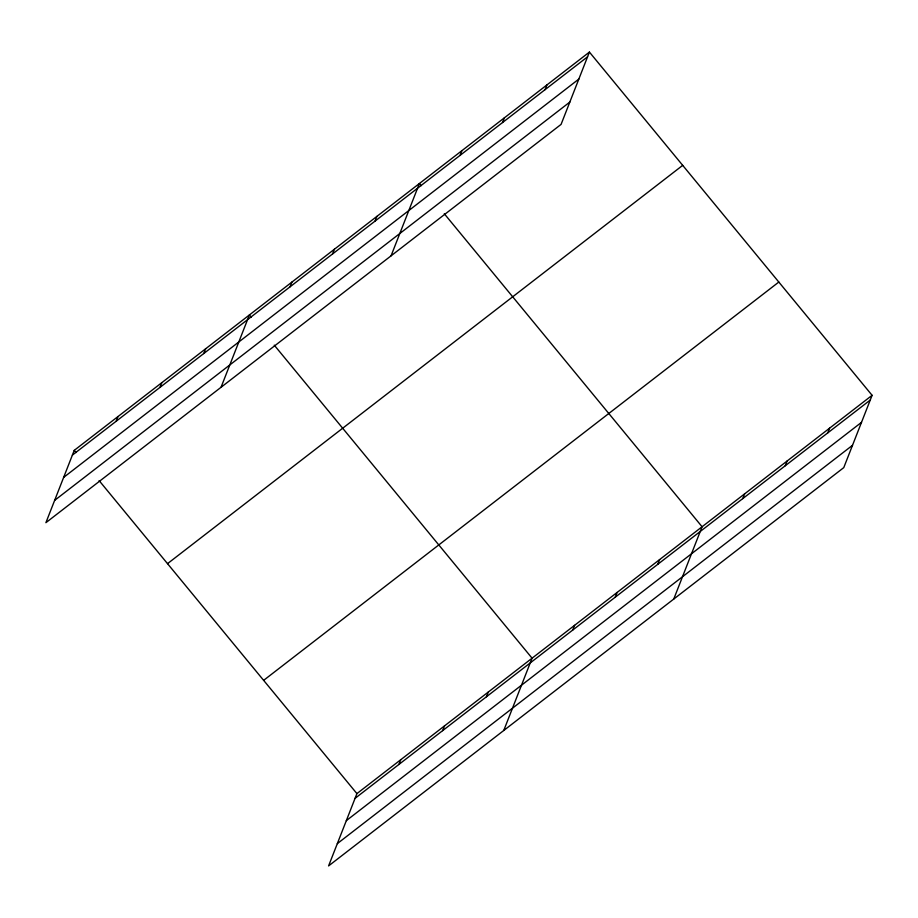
<?xml version="1.0" encoding="UTF-8"?>
<svg xmlns="http://www.w3.org/2000/svg" width="918" height="918" viewBox="0 0 918 918"><rect width="100%" height="100%" fill="white"/><g stroke="black" fill="none" stroke-linecap="round" stroke-linejoin="round"><path stroke-width="1.38" d="M589.413 52.085L74.232 450.382L45.9 522.686L561.082 124.389L589.413 52.085L872.1 395.314L843.768 467.618L328.587 865.915L356.918 793.611L872.1 395.314M116.173 421.259L118.02 416.531M159.962 387.396L161.809 382.68M203.75 353.545L205.598 348.817M221.054 387.258L249.398 314.966L251.165 317.123M290.042 286.829L291.89 282.101M332.546 253.965L334.393 249.248M375.049 221.112L376.896 216.384M391.068 255.824L419.4 183.531L421.178 185.688M460.056 155.394L461.903 150.667M502.548 122.53L504.407 117.802M545.051 89.677L546.91 84.949M398.86 764.487L400.718 759.76M442.648 730.636L444.507 725.909M486.437 696.773L488.296 692.046M503.752 730.487L532.084 658.195L274.264 345.168M572.729 630.058L574.588 625.33M615.232 597.205L617.091 592.477M657.736 564.341L659.594 559.613M673.755 599.052L702.086 526.76L444.278 213.733M742.742 498.623L744.59 493.895M785.246 465.759L787.093 461.043M827.749 432.906L829.597 428.178M72.384 455.11L587.554 56.813M63.64 477.406L578.822 79.109M54.644 500.379L569.814 102.082M167.524 563.652L682.694 165.355M263.638 680.353L778.808 282.055M355.071 798.339L870.253 400.041M346.338 820.635L861.509 422.337M337.331 843.619L852.501 445.31M74.232 450.382L76.01 452.54M99.11 480.596L356.918 793.611"/></g></svg>
